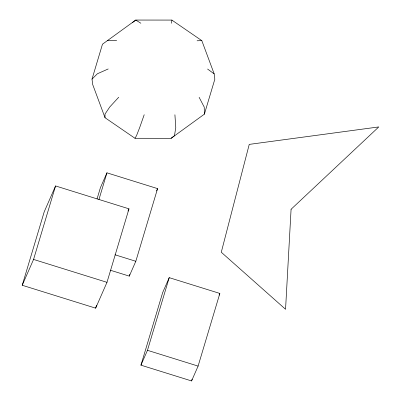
<?xml version="1.0" encoding="UTF-8"?>
<svg xmlns="http://www.w3.org/2000/svg" width="401" height="401" viewBox="0 0 401 401"><rect width="100%" height="100%" fill="white"/><g stroke="black" fill="none" stroke-linecap="round" stroke-linejoin="round"><path stroke-width="0.6" d="M171.583 23.278L171.869 20.08L135.774 20.05L102.476 44.205L92.019 79.127L92.676 84.486L105.037 117.724L134.987 138.285L171.077 138.315L204.375 114.165L214.831 79.238L214.174 73.879L201.813 40.641L171.869 20.08M22.225 285.266L44.225 211.778L55.564 185.944L128.987 208.836L106.987 282.324L95.649 308.158L22.225 285.266L33.564 259.432L55.564 185.944M97.032 199.001L100.42 187.683L106.942 172.831L157.573 188.62L135.819 261.277L129.297 276.129L110.24 270.189M98.917 199.633L106.942 172.831M95.649 308.158L96.541 305.171M129.297 276.129L129.834 274.344M140.946 365.161L162.701 292.504L169.222 277.652L219.848 293.437L198.099 366.098L191.578 380.95L140.946 365.161L147.468 350.309L169.222 277.652M191.578 380.95L192.114 379.166M144.21 114.716L139.683 127.573L136.505 135.693L134.987 138.285M127.999 211.086L128.987 208.836M156.57 190.901L157.573 188.62M219.096 295.151L219.848 293.437M118.736 97.227L109.739 107.012L105.017 114.074L105.037 117.724M92.019 79.127L97.378 73.774L108.22 68.952M132.395 22.636L135.774 20.05L140.881 23.253M171.077 138.315L174.455 135.728L175.778 127.603L174.911 114.741M197.056 40.767L201.813 40.641M107.323 40.561L116.676 40.696M114.972 254.775L135.819 261.277M33.564 259.432L106.987 282.324M147.468 350.309L198.099 366.098M207.573 69.037L214.174 73.879M199.117 97.298L204.229 107.097L204.375 114.165M291.081 209.277L285.557 309.286L221.282 252.244L249.242 144.39L378.775 126.932L291.081 209.277"/></g></svg>
